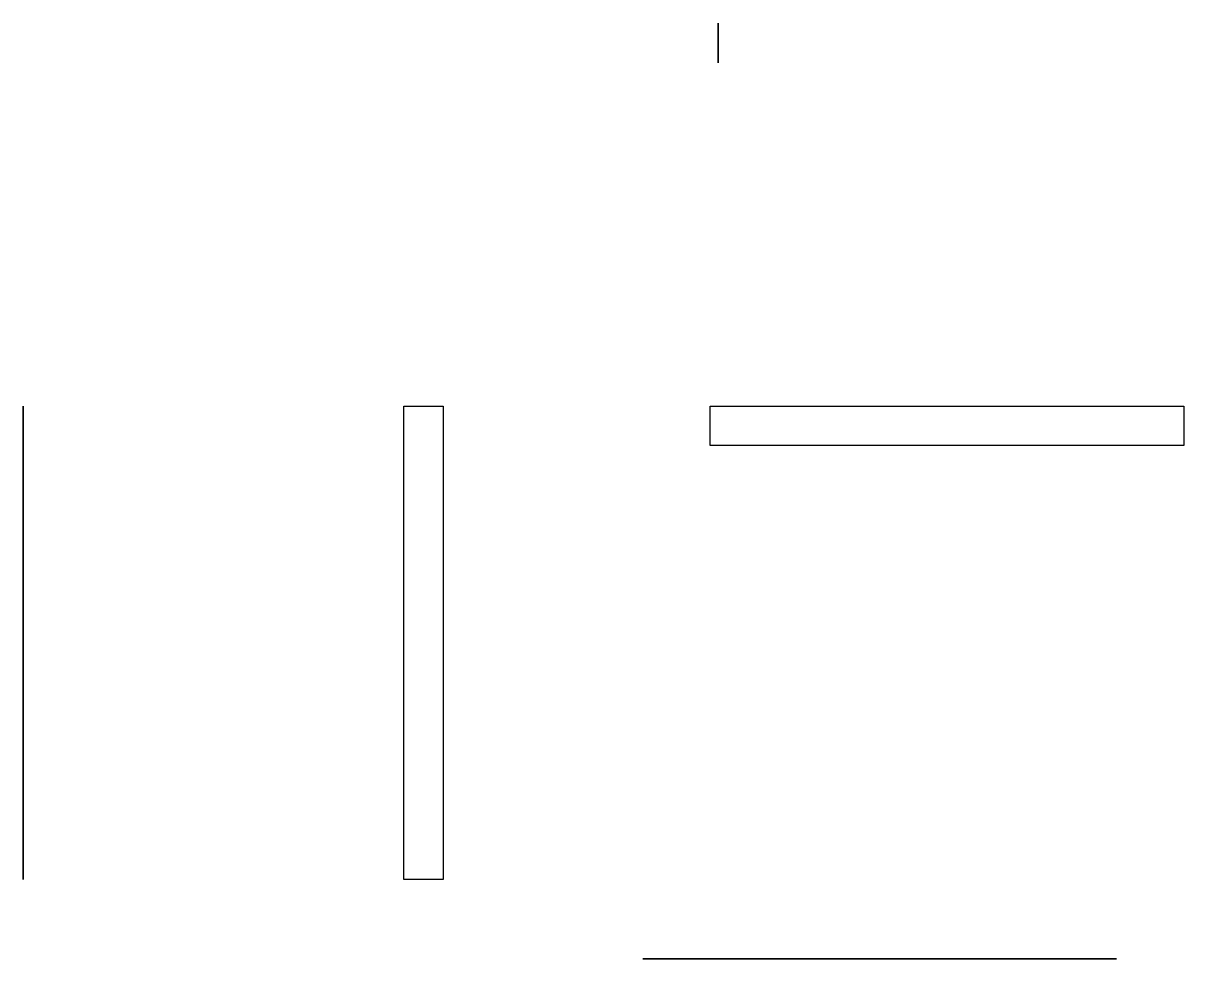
# Model space of a CAD drawing. Header units: centimetres. Extents: x 159 to 278, y -210 to -110.
# Drawn here: x 159.38 to 188.79, y -195.77 to -172.06 of the extents above.
import ezdxf

# ---------------------------------------------------------------- set-up
doc = ezdxf.new("R2010")
doc.units = ezdxf.units.CM

msp = doc.modelspace()

# ---------------------------------------------------------------- linework, layer by layer
at = {"extrusion": (-2.22045e-16, 1, 2.22045e-16)}
for p, q in [((176.986, -172.057, -0.2), (176.986, -172.057, -12.2)), ((176.986, -173.057, -0.2), (176.986, -172.057, -0.2)), ((176.986, -172.057, -12.2), (176.986, -173.057, -12.2)), ((176.986, -173.057, -12.2), (176.986, -173.057, -0.2))]:
    msp.add_line(p, q, dxfattribs=at)
for p, q in [((159.378, -193.76), (159.378, -181.76)), ((159.378, -181.76), (159.378, -181.76, 1)), ((159.378, -181.76, 1), (159.378, -193.76, 1)), ((159.378, -193.76, 1), (159.378, -193.76)), ((175.078, -195.766, 1), (187.078, -195.766, 1)), ((175.078, -195.766), (175.078, -195.766, 1)), ((187.078, -195.766), (175.078, -195.766)), ((187.078, -195.766, 1), (187.078, -195.766))]:
    msp.add_line(p, q)
at = {"extrusion": (1, 0, -2.22045e-16)}
for p, q in [((169.022, -181.76), (170.022, -181.76)), ((169.022, -193.76), (169.022, -181.76)), ((170.022, -181.76), (170.022, -193.76)), ((170.022, -193.76), (169.022, -193.76))]:
    msp.add_line(p, q, dxfattribs=at)
at = {"extrusion": (-2.22045e-16, 1, -2.22045e-16)}
for p, q in [((176.786, -181.76), (188.786, -181.76)), ((176.786, -182.76), (176.786, -181.76)), ((188.786, -181.76), (188.786, -182.76)), ((188.786, -182.76), (176.786, -182.76))]:
    msp.add_line(p, q, dxfattribs=at)

doc.saveas('drawing.dxf')
